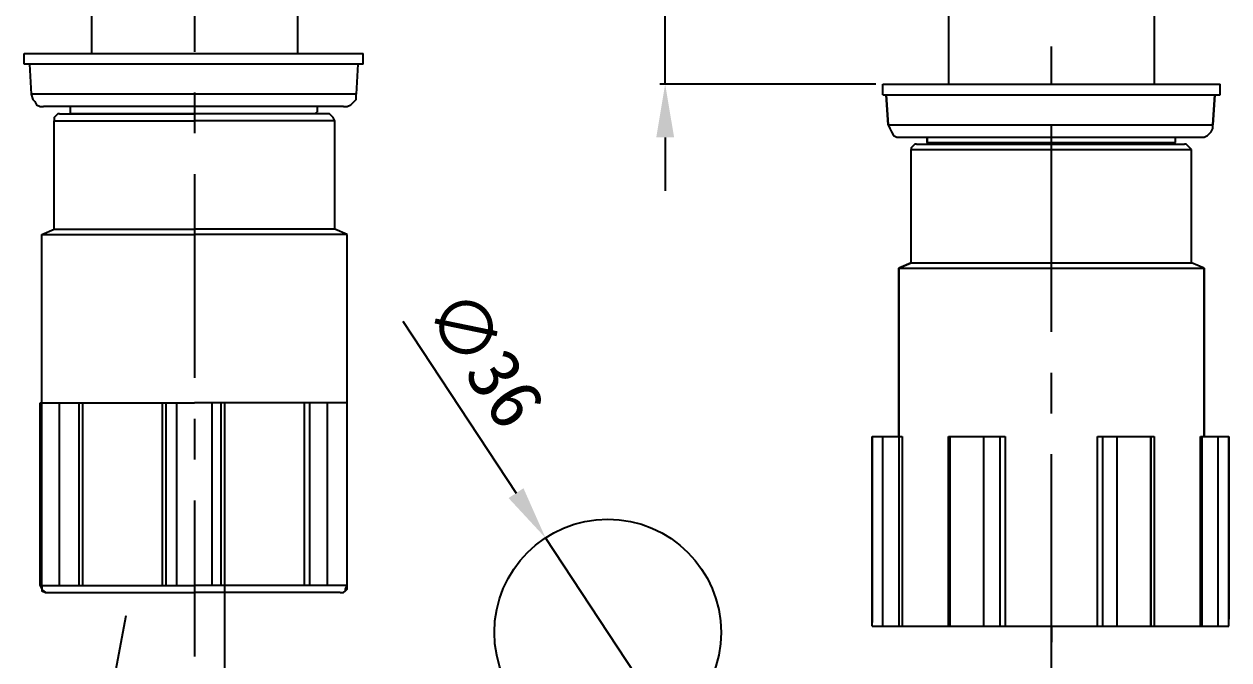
# Model space of a CAD drawing. Header units: millimetres. Extents: x 2041 to 2470, y 3885 to 4533.
# Drawn here: x 2100.3 to 2291.7, y 4003 to 4104.1 of the extents above; entities that cross this region are included whole.
import ezdxf

# ---------------------------------------------------------------- set-up
doc = ezdxf.new("R2010")
doc.units = ezdxf.units.MM
doc.styles.get("Standard").update_dxf_attribs({"font": ''})
doc.styles.get('Standard').set_extended_font_data('SimSun')
doc.dimstyles.new('ISO-25-2bei', dxfattribs={"dimscale": 1.7, "dimtxt": 5, "dimasz": 5, "dimexe": 0.5, "dimexo": 0.625, "dimgap": 2, "dimtad": 1, "dimdec": 1, "dimdsep": 46, "dimtxsty": 'Standard', "dimcen": 2.5, "dimclrd": 1, "dimclre": 1, "dimclrt": 3, "dimadec": 0, "dimazin": 0, "dimtfac": 1, "dimtdec": 1, "dimtmove": 0, "dimatfit": 3, "dimfxl": 0, "dimarcsym": 0})

# ---------------------------------------------------------------- blocks, each defined once
blk = doc.blocks.new('*D4')
at = {"color": 1, "lineweight": -2, "transparency": 16777216}
for p, q in [((2202.19, 4118.11), (2202.19, 4168.78)), ((2234.84, 4109.61), (2201.34, 4109.61)), ((2202.19, 4094.6), (2202.19, 4109.61)), ((2235.68, 4094.6), (2201.34, 4094.6)), ((2202.19, 4086.1), (2202.19, 4077.6))]:
    blk.add_line(p, q, dxfattribs=at)
at = {"color": 1, "transparency": 16777216}
for points in [[(2200.77, 4118.11), (2203.61, 4118.11), (2202.19, 4109.61)], [(2200.77, 4086.1), (2203.61, 4086.1), (2202.19, 4094.6)]]:
    blk.add_solid(points, dxfattribs=at)
at = {"layer": 'Defpoints', "color": 0, "transparency": 16777216}
for p in [(2202.19, 4109.61), (2235.9, 4109.61), (2236.75, 4094.6)]:
    blk.add_point(p, dxfattribs=at)
at = {"color": 3, "transparency": 16777216, "insert": (2194.52, 4147.69), "char_height": 8.5, "attachment_point": 5, "rotation": 90}
blk.add_mtext('Max 15', dxfattribs=at)
blk = doc.blocks.new('*D5')
at = {"color": 1, "lineweight": -2, "transparency": 16777216}
for p, q in [((2160.51, 4056.87), (2178.5, 4029.54)), ((2202.96, 3992.37), (2183.17, 4022.44)), ((2207.63, 3985.27), (2212.3, 3978.16))]:
    blk.add_line(p, q, dxfattribs=at)
at = {"color": 1, "transparency": 16777216}
for points in [[(2179.68, 4030.32), (2177.31, 4028.76), (2183.17, 4022.44)], [(2208.81, 3986.04), (2206.44, 3984.49), (2202.96, 3992.37)]]:
    blk.add_solid(points, dxfattribs=at)
at = {"layer": 'Defpoints', "color": 0, "transparency": 16777216}
for p in [(2183.17, 4022.44), (2202.96, 3992.37)]:
    blk.add_point(p, dxfattribs=at)
at = {"color": 3, "transparency": 16777216, "insert": (2173.56, 4050.96), "char_height": 8.5, "attachment_point": 5, "rotation": 303.3431}
blk.add_mtext('∅36', dxfattribs=at)

msp = doc.modelspace()

# ---------------------------------------------------------------- linework, layer by layer
msp.add_circle((2193.06, 4007.4), 18)
for points in [[(2127.42, 4132.44), (2127.42, 4132.44), (2127.42, 4099.73), (2127.42, 4099.73)], [(2111.06, 4109.61), (2111.06, 4109.61), (2111.06, 4099.45), (2111.06, 4099.45)], [(2143.78, 4109.61), (2143.78, 4109.61), (2143.78, 4099.45), (2143.78, 4099.45)], [(2247.19, 4109.61), (2247.19, 4109.61), (2247.19, 4094.6), (2247.19, 4094.6)], [(2279.9, 4109.61), (2279.9, 4109.61), (2279.9, 4094.6), (2279.9, 4094.6)], [(2263.54, 4094.6), (2263.54, 4094.6), (2263.54, 4100.58), (2263.54, 4100.58)], [(2100.34, 4097.76), (2100.34, 4097.76), (2100.34, 4099.45), (2100.34, 4099.45)], [(2100.34, 4099.45), (2100.34, 4099.45), (2154.21, 4099.45), (2154.21, 4099.45)], [(2154.21, 4097.76), (2154.21, 4097.76), (2154.21, 4099.45), (2154.21, 4099.45)], [(2154.21, 4097.76), (2154.21, 4097.76), (2100.34, 4097.76), (2100.34, 4097.76)], [(2153.37, 4097.76), (2153.37, 4097.76), (2101.19, 4097.76), (2101.19, 4097.76)], [(2101.19, 4097.76), (2101.19, 4097.76), (2101.47, 4092.97), (2101.47, 4092.97)], [(2153.37, 4097.76), (2153.37, 4097.76), (2153.09, 4092.97), (2153.09, 4092.97)], [(2236.75, 4094.6), (2236.75, 4094.6), (2290.34, 4094.6), (2290.34, 4094.6)], [(2236.75, 4092.9), (2236.75, 4092.9), (2236.75, 4094.6), (2236.75, 4094.6)], [(2236.75, 4092.9), (2236.75, 4092.9), (2236.75, 4094.6), (2236.75, 4094.6)], [(2290.34, 4092.9), (2290.34, 4092.9), (2290.34, 4094.6), (2290.34, 4094.6)], [(2290.34, 4092.9), (2290.34, 4092.9), (2290.34, 4094.6), (2290.34, 4094.6)], [(2153.09, 4092.97), (2153.09, 4092.97), (2101.47, 4092.97), (2101.47, 4092.97)], [(2127.42, 4093.25), (2127.42, 4093.25), (2127.42, 4086.77), (2127.42, 4086.77)], [(2236.75, 4092.9), (2236.75, 4092.9), (2290.34, 4092.9), (2290.34, 4092.9)], [(2237.59, 4088.11), (2237.59, 4088.11), (2237.31, 4092.9), (2237.31, 4092.9)], [(2237.31, 4092.9), (2237.31, 4092.9), (2237.59, 4088.11), (2237.59, 4088.11)], [(2289.21, 4088.11), (2289.21, 4088.11), (2289.49, 4092.9), (2289.49, 4092.9)], [(2289.49, 4092.9), (2289.49, 4092.9), (2289.21, 4088.11), (2289.21, 4088.11)], [(2151.11, 4091), (2151.11, 4091), (2103.45, 4091), (2103.45, 4091)], [(2107.68, 4091), (2107.68, 4091), (2107.68, 4090.15), (2107.68, 4090.15)], [(2146.88, 4091), (2146.88, 4091), (2146.88, 4090.15), (2146.88, 4090.15)], [(2105.14, 4071.54), (2105.14, 4071.54), (2105.14, 4088.74), (2105.14, 4088.74)], [(2105.14, 4088.74), (2105.14, 4088.74), (2127.42, 4088.74), (2127.42, 4088.74)], [(2105.98, 4089.87), (2105.98, 4089.87), (2127.42, 4089.87), (2127.42, 4089.87)], [(2107.68, 4090.15), (2107.68, 4090.15), (2107.68, 4089.87), (2107.68, 4089.87)], [(2146.6, 4089.87), (2146.6, 4089.87), (2107.68, 4089.87), (2107.68, 4089.87)], [(2146.03, 4089.87), (2146.03, 4089.87), (2108.24, 4089.87), (2108.24, 4089.87)], [(2148.57, 4089.87), (2148.57, 4089.87), (2127.42, 4089.87), (2127.42, 4089.87)], [(2149.7, 4088.74), (2149.7, 4088.74), (2127.42, 4088.74), (2127.42, 4088.74)], [(2146.6, 4089.87), (2146.6, 4089.87), (2146.88, 4090.15), (2146.88, 4090.15)], [(2149.7, 4071.54), (2149.7, 4071.54), (2149.7, 4088.74), (2149.7, 4088.74)], [(2237.59, 4088.11), (2237.59, 4088.11), (2289.21, 4088.11), (2289.21, 4088.11)], [(2263.54, 4055.19), (2263.54, 4055.19), (2263.54, 4088.11), (2263.54, 4088.11)], [(2239.57, 4086.14), (2239.57, 4086.14), (2287.24, 4086.14), (2287.24, 4086.14)], [(2242.11, 4085.01), (2242.11, 4085.01), (2284.7, 4085.01), (2284.7, 4085.01)], [(2243.8, 4085.29), (2243.8, 4085.29), (2243.8, 4086.14), (2243.8, 4086.14)], [(2243.8, 4086.14), (2243.8, 4086.14), (2243.8, 4085.29), (2243.8, 4085.29)], [(2243.8, 4085.29), (2243.8, 4085.29), (2283.29, 4085.29), (2283.29, 4085.29)], [(2243.8, 4085.29), (2243.8, 4085.29), (2243.8, 4085.01), (2243.8, 4085.01)], [(2243.8, 4085.29), (2243.8, 4085.29), (2243.8, 4085.01), (2243.8, 4085.01)], [(2283, 4085.01), (2283, 4085.01), (2283.29, 4085.29), (2283.29, 4085.29)], [(2283.29, 4085.29), (2283.29, 4085.29), (2283.29, 4086.14), (2283.29, 4086.14)], [(2241.26, 4084.17), (2241.26, 4084.17), (2285.82, 4084.17), (2285.82, 4084.17)], [(2241.26, 4066.18), (2241.26, 4066.18), (2241.26, 4084.17), (2241.26, 4084.17)], [(2241.26, 4066.18), (2241.26, 4066.18), (2241.26, 4084.17), (2241.26, 4084.17)], [(2285.82, 4066.18), (2285.82, 4066.18), (2285.82, 4084.17), (2285.82, 4084.17)], [(2285.82, 4066.18), (2285.82, 4066.18), (2285.82, 4084.17), (2285.82, 4084.17)], [(2127.42, 4080.28), (2127.42, 4080.28), (2127.42, 4047.86), (2127.42, 4047.86)], [(2103.16, 4070.69), (2103.16, 4070.69), (2105.14, 4071.54), (2105.14, 4071.54)], [(2105.14, 4071.54), (2105.14, 4071.54), (2127.42, 4071.54), (2127.42, 4071.54)], [(2149.7, 4071.54), (2149.7, 4071.54), (2127.42, 4071.54), (2127.42, 4071.54)], [(2151.67, 4070.69), (2151.67, 4070.69), (2149.7, 4071.54), (2149.7, 4071.54)], [(2103.16, 4014.87), (2103.16, 4014.87), (2103.16, 4070.69), (2103.16, 4070.69)], [(2103.16, 4070.69), (2103.16, 4070.69), (2127.42, 4070.69), (2127.42, 4070.69)], [(2151.67, 4070.69), (2151.67, 4070.69), (2127.42, 4070.69), (2127.42, 4070.69)], [(2151.67, 4014.87), (2151.67, 4014.87), (2151.67, 4070.69), (2151.67, 4070.69)], [(2241.26, 4066.18), (2241.26, 4066.18), (2239.29, 4065.34), (2239.29, 4065.34)], [(2239.29, 4065.34), (2239.29, 4065.34), (2241.26, 4066.18), (2241.26, 4066.18)], [(2241.26, 4066.18), (2241.26, 4066.18), (2285.82, 4066.18), (2285.82, 4066.18)], [(2287.8, 4065.34), (2287.8, 4065.34), (2285.82, 4066.18), (2285.82, 4066.18)], [(2287.8, 4065.34), (2287.8, 4065.34), (2285.82, 4066.18), (2285.82, 4066.18)], [(2239.29, 4065.34), (2239.29, 4065.34), (2287.8, 4065.34), (2287.8, 4065.34)], [(2239.29, 4038.55), (2239.29, 4038.55), (2239.29, 4065.34), (2239.29, 4065.34)], [(2239.29, 4065.34), (2239.29, 4065.34), (2239.29, 4038.55), (2239.29, 4038.55)], [(2287.8, 4038.55), (2287.8, 4038.55), (2287.8, 4065.34), (2287.8, 4065.34)], [(2287.8, 4065.34), (2287.8, 4065.34), (2287.8, 4038.55), (2287.8, 4038.55)], [(2263.54, 4042.22), (2263.54, 4042.22), (2263.54, 4048.7), (2263.54, 4048.7)], [(2102.88, 4043.91), (2102.88, 4043.91), (2127.42, 4043.91), (2127.42, 4043.91)], [(2102.88, 4014.87), (2102.88, 4014.87), (2102.88, 4043.91), (2102.88, 4043.91)], [(2105.98, 4014.87), (2105.98, 4014.87), (2105.98, 4043.91), (2105.98, 4043.91)], [(2109.09, 4014.87), (2109.09, 4014.87), (2109.09, 4043.91), (2109.09, 4043.91)], [(2109.65, 4014.87), (2109.65, 4014.87), (2109.65, 4043.91), (2109.65, 4043.91)], [(2122.34, 4014.87), (2122.34, 4014.87), (2122.34, 4043.91), (2122.34, 4043.91)], [(2122.91, 4014.87), (2122.91, 4014.87), (2122.91, 4043.91), (2122.91, 4043.91)], [(2124.6, 4014.87), (2124.6, 4014.87), (2124.6, 4043.91), (2124.6, 4043.91)], [(2151.67, 4043.91), (2151.67, 4043.91), (2127.42, 4043.91), (2127.42, 4043.91)], [(2130.24, 4014.87), (2130.24, 4014.87), (2130.24, 4043.91), (2130.24, 4043.91)], [(2131.65, 4014.87), (2131.65, 4014.87), (2131.65, 4043.91), (2131.65, 4043.91)], [(2132.21, 4014.87), (2132.21, 4014.87), (2132.21, 4043.91), (2132.21, 4043.91)], [(2144.91, 4014.87), (2144.91, 4014.87), (2144.91, 4043.91), (2144.91, 4043.91)], [(2145.75, 4014.87), (2145.75, 4014.87), (2145.75, 4043.91), (2145.75, 4043.91)], [(2148.57, 4014.87), (2148.57, 4014.87), (2148.57, 4043.91), (2148.57, 4043.91)], [(2151.67, 4014.87), (2151.67, 4014.87), (2151.67, 4043.91), (2151.67, 4043.91)], [(2127.42, 4041.37), (2127.42, 4041.37), (2127.42, 4034.89), (2127.42, 4034.89)], [(2235.06, 4038.55), (2235.06, 4038.55), (2239.85, 4038.55), (2239.85, 4038.55)], [(2235.06, 4008.38), (2235.06, 4008.38), (2235.06, 4038.55), (2235.06, 4038.55)], [(2235.06, 4038.55), (2235.06, 4038.55), (2235.06, 4009.51), (2235.06, 4009.51)], [(2235.06, 4037.14), (2235.06, 4037.14), (2235.06, 4037.42), (2235.06, 4037.42)], [(2236.75, 4008.38), (2236.75, 4008.38), (2236.75, 4038.55), (2236.75, 4038.55)], [(2239.29, 4038.55), (2239.29, 4038.55), (2239.29, 4008.38), (2239.29, 4008.38)], [(2239.85, 4038.55), (2239.85, 4038.55), (2239.85, 4008.38), (2239.85, 4008.38)], [(2247.19, 4038.55), (2247.19, 4038.55), (2256.21, 4038.55), (2256.21, 4038.55)], [(2247.19, 4008.38), (2247.19, 4008.38), (2247.19, 4038.55), (2247.19, 4038.55)], [(2247.47, 4008.38), (2247.47, 4008.38), (2247.47, 4038.55), (2247.47, 4038.55)], [(2247.47, 4008.38), (2247.47, 4008.38), (2247.47, 4038.55), (2247.47, 4038.55)], [(2252.82, 4008.38), (2252.82, 4008.38), (2252.82, 4038.55), (2252.82, 4038.55)], [(2255.36, 4038.55), (2255.36, 4038.55), (2255.36, 4008.38), (2255.36, 4008.38)], [(2256.21, 4038.55), (2256.21, 4038.55), (2256.21, 4008.38), (2256.21, 4008.38)], [(2270.88, 4038.55), (2270.88, 4038.55), (2279.9, 4038.55), (2279.9, 4038.55)], [(2270.88, 4008.38), (2270.88, 4008.38), (2270.88, 4038.55), (2270.88, 4038.55)], [(2271.72, 4008.38), (2271.72, 4008.38), (2271.72, 4038.55), (2271.72, 4038.55)], [(2273.98, 4008.38), (2273.98, 4008.38), (2273.98, 4038.55), (2273.98, 4038.55)], [(2279.34, 4038.55), (2279.34, 4038.55), (2279.34, 4008.38), (2279.34, 4008.38)], [(2279.34, 4008.38), (2279.34, 4008.38), (2279.34, 4038.55), (2279.34, 4038.55)], [(2279.9, 4038.55), (2279.9, 4038.55), (2279.9, 4008.38), (2279.9, 4008.38)], [(2287.24, 4038.55), (2287.24, 4038.55), (2291.75, 4038.55), (2291.75, 4038.55)], [(2287.24, 4008.38), (2287.24, 4008.38), (2287.24, 4038.55), (2287.24, 4038.55)], [(2287.52, 4008.38), (2287.52, 4008.38), (2287.52, 4038.55), (2287.52, 4038.55)], [(2290.05, 4008.38), (2290.05, 4008.38), (2290.05, 4038.55), (2290.05, 4038.55)], [(2291.75, 4038.55), (2291.75, 4038.55), (2291.75, 4009.51), (2291.75, 4009.51)], [(2291.75, 4008.38), (2291.75, 4008.38), (2291.75, 4038.55), (2291.75, 4038.55)], [(2235.06, 4035.73), (2235.06, 4035.73), (2235.06, 4036.01), (2235.06, 4036.01)], [(2263.54, 3997.1), (2263.54, 3997.1), (2263.54, 4035.73), (2263.54, 4035.73)], [(2235.06, 4034.32), (2235.06, 4034.32), (2235.06, 4034.6), (2235.06, 4034.6)], [(2127.42, 4028.4), (2127.42, 4028.4), (2127.42, 4003.59), (2127.42, 4003.59)], [(2235.06, 4024.74), (2235.06, 4024.74), (2235.06, 4025.02), (2235.06, 4025.02)], [(2235.06, 4023.33), (2235.06, 4023.33), (2235.06, 4023.61), (2235.06, 4023.61)], [(2235.06, 4021.92), (2235.06, 4021.92), (2235.06, 4022.2), (2235.06, 4022.2)], [(2132.21, 3992.03), (2132.21, 3992.03), (2132.21, 4017.69), (2132.21, 4017.69)], [(2102.88, 4014.87), (2102.88, 4014.87), (2127.42, 4014.87), (2127.42, 4014.87)], [(2151.67, 4014.87), (2151.67, 4014.87), (2127.42, 4014.87), (2127.42, 4014.87)], [(2104.01, 4013.74), (2104.01, 4013.74), (2127.42, 4013.74), (2127.42, 4013.74)], [(2150.55, 4013.74), (2150.55, 4013.74), (2127.42, 4013.74), (2127.42, 4013.74)], [(2235.06, 4012.33), (2235.06, 4012.33), (2235.06, 4012.61), (2235.06, 4012.61)], [(2111.77, 3984.69), (2111.77, 3984.69), (2116.56, 4010.07), (2116.56, 4010.07)], [(2235.06, 4010.92), (2235.06, 4010.92), (2235.06, 4011.2), (2235.06, 4011.2)], [(2235.06, 4009.51), (2235.06, 4009.51), (2235.06, 4009.79), (2235.06, 4009.79)], [(2235.06, 4009.51), (2235.06, 4009.51), (2235.06, 4008.95), (2235.06, 4008.95)], [(2235.06, 4008.38), (2235.06, 4008.38), (2291.75, 4008.38), (2291.75, 4008.38)], [(2263.54, 4008.38), (2263.54, 4008.38), (2263.54, 4005.84), (2263.54, 4005.84)], [(2263.54, 3982.44), (2263.54, 3982.44), (2263.54, 4008.38), (2263.54, 4008.38)], [(2291.75, 4008.95), (2291.75, 4008.95), (2291.75, 4009.51), (2291.75, 4009.51)]]:
    msp.add_open_spline(points, degree=3)
for points, knots in [([(2101.47, 4092.97), (2101.47, 4092.97), (2101.75, 4092.12), (2101.75, 4092.12), (2101.75, 4092.12), (2101.75, 4092.12), (2102.04, 4091.84), (2102.04, 4091.84), (2102.04, 4091.84), (2102.04, 4091.84), (2102.32, 4091.28), (2102.32, 4091.28), (2102.32, 4091.28), (2102.32, 4091.28), (2102.88, 4091), (2102.88, 4091), (2102.88, 4091), (2102.88, 4091), (2103.45, 4091), (2103.45, 4091)], [0, 0, 0, 0, 0.2, 0.2, 0.2, 0.2, 0.4, 0.4, 0.4, 0.4, 0.6, 0.6, 0.6, 0.6, 0.8, 0.8, 0.8, 0.8, 1, 1, 1, 1]), ([(2151.11, 4091), (2151.11, 4091), (2151.67, 4091), (2151.67, 4091), (2151.67, 4091), (2151.67, 4091), (2152.24, 4091.28), (2152.24, 4091.28), (2152.24, 4091.28), (2152.24, 4091.28), (2152.8, 4091.84), (2152.8, 4091.84), (2152.8, 4091.84), (2152.8, 4091.84), (2153.09, 4092.12), (2153.09, 4092.12), (2153.09, 4092.12), (2153.09, 4092.12), (2153.09, 4092.97), (2153.09, 4092.97)], [0, 0, 0, 0, 0.2, 0.2, 0.2, 0.2, 0.4, 0.4, 0.4, 0.4, 0.6, 0.6, 0.6, 0.6, 0.8, 0.8, 0.8, 0.8, 1, 1, 1, 1]), ([(2105.98, 4089.87), (2105.98, 4089.87), (2105.7, 4089.87), (2105.7, 4089.87), (2105.7, 4089.87), (2105.7, 4089.87), (2105.42, 4089.59), (2105.42, 4089.59), (2105.42, 4089.59), (2105.42, 4089.59), (2105.14, 4089.3), (2105.14, 4089.3), (2105.14, 4089.3), (2105.14, 4089.3), (2105.14, 4088.74), (2105.14, 4088.74)], [0, 0, 0, 0, 0.25, 0.25, 0.25, 0.25, 0.5, 0.5, 0.5, 0.5, 0.75, 0.75, 0.75, 0.75, 1, 1, 1, 1]), ([(2149.7, 4088.74), (2149.7, 4088.74), (2149.42, 4089.3), (2149.42, 4089.3), (2149.42, 4089.3), (2149.42, 4089.3), (2149.14, 4089.59), (2149.14, 4089.59), (2149.14, 4089.59), (2149.14, 4089.59), (2148.85, 4089.87), (2148.85, 4089.87), (2148.85, 4089.87), (2148.85, 4089.87), (2148.57, 4089.87), (2148.57, 4089.87)], [0, 0, 0, 0, 0.25, 0.25, 0.25, 0.25, 0.5, 0.5, 0.5, 0.5, 0.75, 0.75, 0.75, 0.75, 1, 1, 1, 1]), ([(2237.59, 4088.11), (2237.59, 4088.11), (2237.88, 4087.55), (2237.88, 4087.55), (2237.88, 4087.55), (2237.88, 4087.55), (2238.16, 4086.98), (2238.16, 4086.98), (2238.16, 4086.98), (2238.16, 4086.98), (2238.44, 4086.42), (2238.44, 4086.42), (2238.44, 4086.42), (2238.44, 4086.42), (2239, 4086.14), (2239, 4086.14), (2239, 4086.14), (2239, 4086.14), (2239.57, 4086.14), (2239.57, 4086.14)], [0, 0, 0, 0, 0.2, 0.2, 0.2, 0.2, 0.4, 0.4, 0.4, 0.4, 0.6, 0.6, 0.6, 0.6, 0.8, 0.8, 0.8, 0.8, 1, 1, 1, 1]), ([(2237.59, 4088.11), (2237.59, 4088.11), (2237.88, 4087.55), (2237.88, 4087.55), (2237.88, 4087.55), (2237.88, 4087.55), (2238.16, 4086.98), (2238.16, 4086.98), (2238.16, 4086.98), (2238.16, 4086.98), (2238.44, 4086.42), (2238.44, 4086.42), (2238.44, 4086.42), (2238.44, 4086.42), (2239, 4086.14), (2239, 4086.14), (2239, 4086.14), (2239, 4086.14), (2239.57, 4086.14), (2239.57, 4086.14)], [0, 0, 0, 0, 0.2, 0.2, 0.2, 0.2, 0.4, 0.4, 0.4, 0.4, 0.6, 0.6, 0.6, 0.6, 0.8, 0.8, 0.8, 0.8, 1, 1, 1, 1]), ([(2287.24, 4086.14), (2287.24, 4086.14), (2287.8, 4086.14), (2287.8, 4086.14), (2287.8, 4086.14), (2287.8, 4086.14), (2288.36, 4086.42), (2288.36, 4086.42), (2288.36, 4086.42), (2288.36, 4086.42), (2288.93, 4086.98), (2288.93, 4086.98), (2288.93, 4086.98), (2288.93, 4086.98), (2289.21, 4087.55), (2289.21, 4087.55), (2289.21, 4087.55), (2289.21, 4087.55), (2289.21, 4088.11), (2289.21, 4088.11)], [0, 0, 0, 0, 0.2, 0.2, 0.2, 0.2, 0.4, 0.4, 0.4, 0.4, 0.6, 0.6, 0.6, 0.6, 0.8, 0.8, 0.8, 0.8, 1, 1, 1, 1]), ([(2287.24, 4086.14), (2287.24, 4086.14), (2287.8, 4086.14), (2287.8, 4086.14), (2287.8, 4086.14), (2287.8, 4086.14), (2288.36, 4086.42), (2288.36, 4086.42), (2288.36, 4086.42), (2288.36, 4086.42), (2288.93, 4086.98), (2288.93, 4086.98), (2288.93, 4086.98), (2288.93, 4086.98), (2289.21, 4087.55), (2289.21, 4087.55), (2289.21, 4087.55), (2289.21, 4087.55), (2289.21, 4088.11), (2289.21, 4088.11)], [0, 0, 0, 0, 0.2, 0.2, 0.2, 0.2, 0.4, 0.4, 0.4, 0.4, 0.6, 0.6, 0.6, 0.6, 0.8, 0.8, 0.8, 0.8, 1, 1, 1, 1]), ([(2242.11, 4085.01), (2242.11, 4085.01), (2241.83, 4085.01), (2241.83, 4085.01), (2241.83, 4085.01), (2241.83, 4085.01), (2241.54, 4084.73), (2241.54, 4084.73), (2241.54, 4084.73), (2241.54, 4084.73), (2241.26, 4084.45), (2241.26, 4084.45), (2241.26, 4084.45), (2241.26, 4084.45), (2241.26, 4084.17), (2241.26, 4084.17)], [0, 0, 0, 0, 0.25, 0.25, 0.25, 0.25, 0.5, 0.5, 0.5, 0.5, 0.75, 0.75, 0.75, 0.75, 1, 1, 1, 1]), ([(2242.11, 4085.01), (2242.11, 4085.01), (2241.83, 4085.01), (2241.83, 4085.01), (2241.83, 4085.01), (2241.83, 4085.01), (2241.54, 4084.73), (2241.54, 4084.73), (2241.54, 4084.73), (2241.54, 4084.73), (2241.26, 4084.45), (2241.26, 4084.45), (2241.26, 4084.45), (2241.26, 4084.45), (2241.26, 4084.17), (2241.26, 4084.17)], [0, 0, 0, 0, 0.25, 0.25, 0.25, 0.25, 0.5, 0.5, 0.5, 0.5, 0.75, 0.75, 0.75, 0.75, 1, 1, 1, 1]), ([(2285.82, 4084.17), (2285.82, 4084.17), (2285.54, 4084.45), (2285.54, 4084.45), (2285.54, 4084.45), (2285.54, 4084.45), (2285.26, 4084.73), (2285.26, 4084.73), (2285.26, 4084.73), (2285.26, 4084.73), (2284.98, 4085.01), (2284.98, 4085.01), (2284.98, 4085.01), (2284.98, 4085.01), (2284.7, 4085.01), (2284.7, 4085.01)], [0, 0, 0, 0, 0.25, 0.25, 0.25, 0.25, 0.5, 0.5, 0.5, 0.5, 0.75, 0.75, 0.75, 0.75, 1, 1, 1, 1]), ([(2285.82, 4084.17), (2285.82, 4084.17), (2285.54, 4084.45), (2285.54, 4084.45), (2285.54, 4084.45), (2285.54, 4084.45), (2285.26, 4084.73), (2285.26, 4084.73), (2285.26, 4084.73), (2285.26, 4084.73), (2284.98, 4085.01), (2284.98, 4085.01), (2284.98, 4085.01), (2284.98, 4085.01), (2284.7, 4085.01), (2284.7, 4085.01)], [0, 0, 0, 0, 0.25, 0.25, 0.25, 0.25, 0.5, 0.5, 0.5, 0.5, 0.75, 0.75, 0.75, 0.75, 1, 1, 1, 1]), ([(2102.88, 4014.87), (2102.88, 4014.87), (2103.16, 4014.3), (2103.16, 4014.3), (2103.16, 4014.3), (2103.16, 4014.3), (2103.16, 4014.02), (2103.16, 4014.02), (2103.16, 4014.02), (2103.16, 4014.02), (2103.73, 4013.74), (2103.73, 4013.74), (2103.73, 4013.74), (2103.73, 4013.74), (2104.01, 4013.74), (2104.01, 4013.74)], [0, 0, 0, 0, 0.25, 0.25, 0.25, 0.25, 0.5, 0.5, 0.5, 0.5, 0.75, 0.75, 0.75, 0.75, 1, 1, 1, 1]), ([(2103.16, 4014.87), (2103.16, 4014.87), (2103.16, 4014.3), (2103.16, 4014.3), (2103.16, 4014.3), (2103.16, 4014.3), (2103.45, 4014.02), (2103.45, 4014.02), (2103.45, 4014.02), (2103.45, 4014.02), (2103.73, 4013.74), (2103.73, 4013.74), (2103.73, 4013.74), (2103.73, 4013.74), (2104.01, 4013.74), (2104.01, 4013.74)], [0, 0, 0, 0, 0.25, 0.25, 0.25, 0.25, 0.5, 0.5, 0.5, 0.5, 0.75, 0.75, 0.75, 0.75, 1, 1, 1, 1]), ([(2150.55, 4013.74), (2150.55, 4013.74), (2151.11, 4013.74), (2151.11, 4013.74), (2151.11, 4013.74), (2151.11, 4013.74), (2151.39, 4014.02), (2151.39, 4014.02), (2151.39, 4014.02), (2151.39, 4014.02), (2151.39, 4014.3), (2151.39, 4014.3), (2151.39, 4014.3), (2151.39, 4014.3), (2151.67, 4014.87), (2151.67, 4014.87)], [0, 0, 0, 0, 0.25, 0.25, 0.25, 0.25, 0.5, 0.5, 0.5, 0.5, 0.75, 0.75, 0.75, 0.75, 1, 1, 1, 1]), ([(2150.55, 4013.74), (2150.55, 4013.74), (2151.11, 4013.74), (2151.11, 4013.74), (2151.11, 4013.74), (2151.11, 4013.74), (2151.39, 4014.02), (2151.39, 4014.02), (2151.39, 4014.02), (2151.39, 4014.02), (2151.67, 4014.3), (2151.67, 4014.3), (2151.67, 4014.3), (2151.67, 4014.3), (2151.67, 4014.87), (2151.67, 4014.87)], [0, 0, 0, 0, 0.25, 0.25, 0.25, 0.25, 0.5, 0.5, 0.5, 0.5, 0.75, 0.75, 0.75, 0.75, 1, 1, 1, 1])]:
    msp.add_open_spline(points, degree=3, knots=knots)

# ---------------------------------------------------------------- dimensions: what is measured, and where the dimension line sits
dim = msp.add_linear_dim(base=(2202.19, 4109.61), p1=(2236.75, 4094.6), p2=(2235.9, 4109.61), angle=90, text='Max <>', dimstyle='ISO-25-2bei')
dim.commit()
dim.dimension.update_dxf_attribs({"geometry": '*D4', "text_midpoint": (2194.52, 4147.69)})
dim = msp.add_diameter_dim_2p(p1=(2202.96, 3992.37), p2=(2183.17, 4022.44), dimstyle='ISO-25-2bei')
dim.commit()
dim.dimension.update_dxf_attribs({"geometry": '*D5', "text_midpoint": (2173.56, 4050.96)})

doc.saveas('drawing.dxf')
